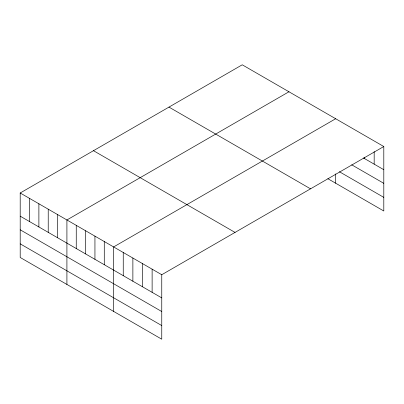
<?xml version="1.0" encoding="UTF-8"?>
<svg xmlns="http://www.w3.org/2000/svg" width="404" height="404" viewBox="0 0 404 404"><rect width="100%" height="100%" fill="white"/><g stroke="black" fill="none" stroke-linecap="round" stroke-linejoin="round"><path stroke-width="0.61" d="M383.8 146.526L161.757 274.725L161.757 339.198L20.2 257.474L20.2 192.996L242.243 64.802L383.8 146.526L383.8 211.004L327.886 178.719M288.961 91.769L66.912 219.968L66.912 284.441M335.674 118.741L113.625 246.935L113.625 311.413M363.479 157.969L383.8 169.7M351.712 164.807L383.8 183.33M339.416 171.745L383.8 197.374M168.973 107.105L310.524 188.83M93.475 150.692L235.027 232.416M20.2 192.996L161.757 274.725M20.2 216.17L161.757 297.894M20.2 229.8L161.757 311.524M20.2 243.844L161.757 325.568M374.175 151.616L374.175 164.14M364.549 157.333L364.549 158.585M335.674 173.922L335.674 183.214M152.126 269.165L152.126 292.339M142.501 263.61L142.501 286.779M132.876 258.05L132.876 281.224M123.25 252.495L123.25 275.664M104.282 241.542L104.282 264.716M94.94 236.148L94.94 259.323M85.597 230.755L85.597 253.929M76.255 225.361L76.255 248.536M57.57 214.575L57.57 237.744M48.227 209.181L48.227 232.351M38.885 203.788L38.885 226.957M29.543 198.394L29.543 221.564"/></g></svg>
